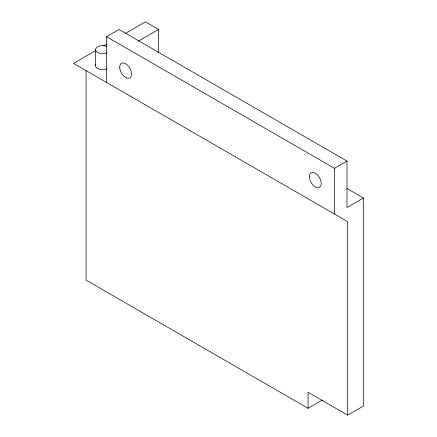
<?xml version="1.0" encoding="UTF-8"?>
<svg xmlns="http://www.w3.org/2000/svg" width="437" height="437" viewBox="0 0 437 437"><rect width="100%" height="100%" fill="white"/><g stroke="black" fill="none" stroke-linecap="round" stroke-linejoin="round"><path stroke-width="0.66" d="M106.502 82.418L106.502 36.703L119.039 29.47L346.989 161.073L346.989 207.548L363.486 198.027L363.486 406.006L347.65 415.15L308.063 392.295L308.063 408.295L322.2 400.134M95.916 50.435L73.514 63.37L347.65 221.641L347.65 415.15M103.58 46.011L107.114 43.973M125.386 33.42L145.428 21.85L158.626 29.47L158.626 52.664M138.649 41.002L158.626 29.47M106.502 36.703L334.458 168.311L346.989 161.073M347.011 188.511L363.486 198.027M308.063 408.295L86.051 280.117L86.051 70.608M334.458 168.311L334.458 214.021M95.545 49.654L95.545 65.654M107.043 52.751A6.997 4.042 0 0 1 97.456 52.429A6.997 4.042 0 0 1 97.456 46.885A6.997 4.042 0 0 1 107.043 46.562M107.043 68.751A6.997 4.042 0 0 1 98.784 69.062A6.997 4.042 0 0 1 95.785 64.61M309.385 176.69A8.396 4.851 60 0 0 318.289 187.773A8.396 4.851 60 0 0 318.289 175.898A8.396 4.851 60 0 0 309.385 176.69M119.7 67.178A8.396 4.851 60 0 0 128.604 78.261A8.396 4.851 60 0 0 128.604 66.386A8.396 4.851 60 0 0 119.7 67.178"/></g></svg>
